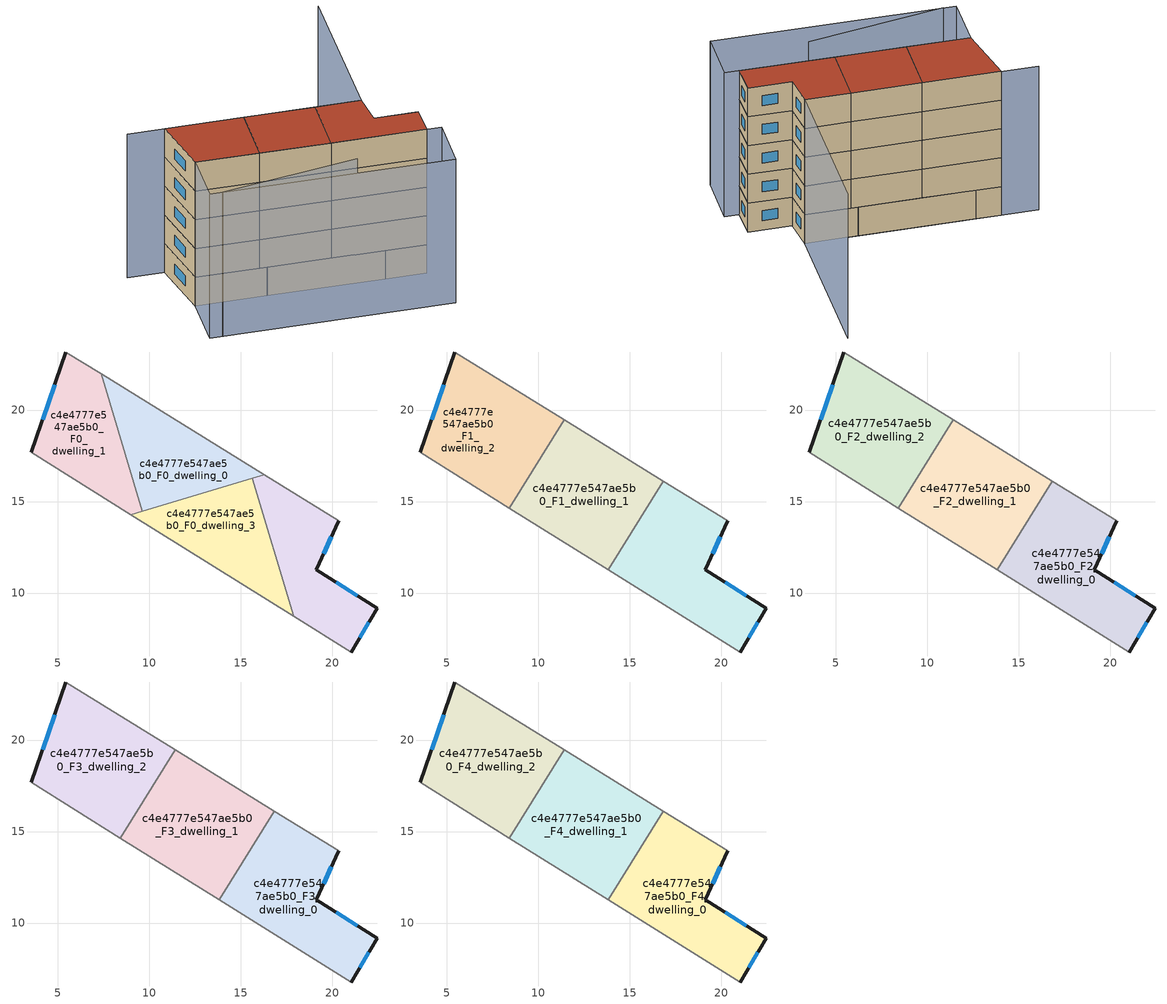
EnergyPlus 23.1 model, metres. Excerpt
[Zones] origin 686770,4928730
c4e4777e547ae5b0_F0_dwelling_0
 floor ground (EU_floor_Construction): 16.27,16.47 9.62,14.47 7.37,21.98 z0
 wall adiabatic (EU_wall_Construction): 16.27,16.47 7.37,21.98 z0:3
 wall to c4e4777e547ae5b0_F0_dwelling_1 (EU_wall_Construction): 7.37,21.98 9.62,14.47 z0:3
 wall to c4e4777e547ae5b0_F0_dwelling_3 (EU_wall_Construction): 9.62,14.47 15.61,16.27 z0:3
 wall to c4e4777e547ae5b0_F0_dwelling_2 (EU_wall_Construction): 15.61,16.28 16.27,16.47 z0:3
 ceiling adiabatic (EU_roof_Construction): 16.26,16.47 11.43,19.47 9.2,15.89 9.62,14.47 z3
c4e4777e547ae5b0_F0_dwelling_1
 floor ground (EU_floor_Construction): 7.37,21.98 9.62,14.47 9,14.28 3.55,17.68 5.44,23.17 z0
 wall outside (EU_wall_Construction): 5.44,23.17 3.55,17.68 z0:3
 wall adiabatic (EU_wall_Construction): 3.55,17.68 9,14.28 / 7.37,21.98 5.44,23.17 z0:3
 wall to c4e4777e547ae5b0_F0_dwelling_3 (EU_wall_Construction): 9,14.28 9.62,14.47 z0:3
 window (EU_Window_Construction): 4.83,21.38 4.16,19.47 z0.98:2.02
 ceiling adiabatic (EU_roof_Construction): 9.62,14.47 9.2,15.89 8.42,14.64 9,14.28 z3
c4e4777e547ae5b0_F0_dwelling_2
 floor ground (EU_floor_Construction): 20.34,13.95 19.12,11.27 22.45,9.18 21.03,6.78 17.88,8.74 15.61,16.28 16.27,16.47 z0
 wall outside (EU_wall_Construction): 21.03,6.78 22.45,9.18 19.12,11.27 20.34,13.95 z0:3
 wall to c4e4777e547ae5b0_F0_dwelling_3 (EU_wall_Construction): 15.61,16.28 17.88,8.74 z0:3
 wall adiabatic (EU_wall_Construction): 20.34,13.95 16.27,16.47 / 17.88,8.74 21.03,6.78 z0:3
 window (EU_Window_Construction): 19.52,12.14 19.94,13.08 / 21.37,9.86 20.2,10.59 / 21.49,7.56 21.99,8.4 z0.98:2.02
c4e4777e547ae5b0_F0_dwelling_3
 floor ground (EU_floor_Construction): 15.61,16.28 17.88,8.74 9,14.28 z0
 wall adiabatic (EU_wall_Construction): 9,14.28 17.88,8.74 z0:3
 ceiling adiabatic (EU_roof_Construction): 17.88,8.74 15.61,16.28 9,14.28 z3
c4e4777e547ae5b0_F1_dwelling_0
 floor to c4e4777e547ae5b0_F0_dwelling_2 (EU_floor_Construction): 20.34,13.95 19.12,11.27 22.45,9.18 21.03,6.78 17.88,8.74 16.04,14.85 16.84,16.12 z3
 floor adiabatic (EU_floor_Construction): 16.04,14.85 17.88,8.74 13.82,11.28 z3
 wall outside (EU_wall_Construction): 21.03,6.78 22.45,9.18 19.12,11.27 20.34,13.95 z3:6
 wall adiabatic (EU_wall_Construction): 13.82,11.28 21.03,6.78 / 20.34,13.95 16.84,16.12 z3:6
 wall to c4e4777e547ae5b0_F1_dwelling_1 (EU_wall_Construction): 16.84,16.12 13.82,11.28 z3:6
 window (EU_Window_Construction): 19.52,12.14 19.94,13.08 / 21.37,9.86 20.2,10.59 / 21.49,7.56 21.99,8.4 z3.98:5.02
c4e4777e547ae5b0_F1_dwelling_1
 floor to c4e4777e547ae5b0_F0_dwelling_2 (EU_floor_Construction): 16.84,16.12 16.04,14.85 15.61,16.28 16.26,16.47 z3
 floor adiabatic (EU_floor_Construction): 16.26,16.47 15.61,16.28 16.04,14.85 13.82,11.28 8.42,14.64 11.43,19.47 z3
 wall adiabatic (EU_wall_Construction): 8.42,14.64 13.82,11.28 / 16.84,16.12 11.43,19.47 z3:6
 wall to c4e4777e547ae5b0_F1_dwelling_2 (EU_wall_Construction): 11.43,19.47 8.42,14.64 z3:6
c4e4777e547ae5b0_F1_dwelling_2
 floor to c4e4777e547ae5b0_F0_dwelling_1 (EU_floor_Construction): 7.37,21.98 9.2,15.89 8.42,14.64 3.55,17.68 5.44,23.17 z3
 floor to c4e4777e547ae5b0_F0_dwelling_0 (EU_floor_Construction): 11.42,19.47 9.2,15.89 7.37,21.98 z3
 wall outside (EU_wall_Construction): 5.44,23.17 3.55,17.68 z3:6
 wall adiabatic (EU_wall_Construction): 3.55,17.68 8.42,14.64 / 11.43,19.47 5.44,23.17 z3:6
 window (EU_Window_Construction): 4.83,21.38 4.16,19.47 z3.98:5.02
c4e4777e547ae5b0_F2_dwelling_0
 floor to c4e4777e547ae5b0_F1_dwelling_0 (EU_floor_Construction): 20.34,13.95 19.12,11.27 22.45,9.18 21.03,6.78 13.82,11.28 16.84,16.12 z6
 wall outside (EU_wall_Construction): 21.03,6.78 22.45,9.18 19.12,11.27 20.34,13.95 z6:9
 wall adiabatic (EU_wall_Construction): 13.82,11.28 21.03,6.78 / 20.34,13.95 16.84,16.12 z6:9
 wall to c4e4777e547ae5b0_F2_dwelling_1 (EU_wall_Construction): 16.84,16.12 13.82,11.28 z6:9
 window (EU_Window_Construction): 19.52,12.14 19.94,13.08 / 21.37,9.86 20.2,10.59 / 21.49,7.56 21.99,8.4 z6.98:8.02
c4e4777e547ae5b0_F2_dwelling_1
 floor to c4e4777e547ae5b0_F1_dwelling_1 (EU_floor_Construction): 16.84,16.12 13.82,11.28 8.42,14.64 11.43,19.47 z6
 wall adiabatic (EU_wall_Construction): 8.42,14.64 13.82,11.28 / 16.84,16.12 11.43,19.47 z6:9
 wall to c4e4777e547ae5b0_F2_dwelling_2 (EU_wall_Construction): 11.43,19.47 8.42,14.64 z6:9
c4e4777e547ae5b0_F2_dwelling_2
 floor to c4e4777e547ae5b0_F1_dwelling_2 (EU_floor_Construction): 11.43,19.47 8.42,14.64 3.55,17.68 5.44,23.17 z6
 wall outside (EU_wall_Construction): 5.44,23.17 3.55,17.68 z6:9
 wall adiabatic (EU_wall_Construction): 3.55,17.68 8.42,14.64 / 11.43,19.47 5.44,23.17 z6:9
 window (EU_Window_Construction): 4.83,21.38 4.16,19.47 z6.98:8.02
c4e4777e547ae5b0_F3_dwelling_0
 floor to c4e4777e547ae5b0_F2_dwelling_0 (EU_floor_Construction): 20.34,13.95 19.12,11.27 22.45,9.18 21.03,6.78 13.82,11.28 16.84,16.12 z9
 wall outside (EU_wall_Construction): 21.03,6.78 22.45,9.18 19.12,11.27 20.34,13.95 z9:12
 wall adiabatic (EU_wall_Construction): 13.82,11.28 21.03,6.78 / 20.34,13.95 16.84,16.12 z9:12
 wall to c4e4777e547ae5b0_F3_dwelling_1 (EU_wall_Construction): 16.84,16.12 13.82,11.28 z9:12
 window (EU_Window_Construction): 19.52,12.14 19.94,13.08 / 21.37,9.86 20.2,10.59 / 21.49,7.56 21.99,8.4 z9.98:11.02
c4e4777e547ae5b0_F3_dwelling_1
 floor to c4e4777e547ae5b0_F2_dwelling_1 (EU_floor_Construction): 16.84,16.12 13.82,11.28 8.42,14.64 11.43,19.47 z9
 wall adiabatic (EU_wall_Construction): 8.42,14.64 13.82,11.28 / 16.84,16.12 11.43,19.47 z9:12
 wall to c4e4777e547ae5b0_F3_dwelling_2 (EU_wall_Construction): 11.43,19.47 8.42,14.64 z9:12
c4e4777e547ae5b0_F3_dwelling_2
 floor to c4e4777e547ae5b0_F2_dwelling_2 (EU_floor_Construction): 11.43,19.47 8.42,14.64 3.55,17.68 5.44,23.17 z9
 wall outside (EU_wall_Construction): 5.44,23.17 3.55,17.68 z9:12
 wall adiabatic (EU_wall_Construction): 3.55,17.68 8.42,14.64 / 11.43,19.47 5.44,23.17 z9:12
 window (EU_Window_Construction): 4.83,21.38 4.16,19.47 z9.98:11.02
c4e4777e547ae5b0_F4_dwelling_0
 floor to c4e4777e547ae5b0_F3_dwelling_0 (EU_floor_Construction): 20.34,13.95 19.12,11.27 22.45,9.18 21.03,6.78 13.82,11.28 16.84,16.12 z12
 wall outside (EU_wall_Construction): 21.03,6.78 22.45,9.18 19.12,11.27 20.34,13.95 z12:15
 wall adiabatic (EU_wall_Construction): 13.82,11.28 21.03,6.78 / 20.34,13.95 16.84,16.12 z12:15
 wall to c4e4777e547ae5b0_F4_dwelling_1 (EU_wall_Construction): 16.84,16.12 13.82,11.28 z12:15
 window (EU_Window_Construction): 19.52,12.14 19.94,13.08 / 21.37,9.86 20.2,10.59 / 21.49,7.56 21.99,8.4 z12.98:14.02
 roof outside (EU_roof_Construction): 21.03,6.78 22.45,9.18 19.12,11.27 20.34,13.95 16.84,16.12 13.82,11.28 z15
c4e4777e547ae5b0_F4_dwelling_1
 floor to c4e4777e547ae5b0_F3_dwelling_1 (EU_floor_Construction): 16.84,16.12 13.82,11.28 8.42,14.64 11.43,19.47 z12
 wall adiabatic (EU_wall_Construction): 8.42,14.64 13.82,11.28 / 16.84,16.12 11.43,19.47 z12:15
 wall to c4e4777e547ae5b0_F4_dwelling_2 (EU_wall_Construction): 11.43,19.47 8.42,14.64 z12:15
 roof outside (EU_roof_Construction): 13.82,11.28 16.84,16.12 11.43,19.47 8.42,14.64 z15
c4e4777e547ae5b0_F4_dwelling_2
 floor to c4e4777e547ae5b0_F3_dwelling_2 (EU_floor_Construction): 11.43,19.47 8.42,14.64 3.55,17.68 5.44,23.17 z12
 wall outside (EU_wall_Construction): 5.44,23.17 3.55,17.68 z12:15
 wall adiabatic (EU_wall_Construction): 3.55,17.68 8.42,14.64 / 11.43,19.47 5.44,23.17 z12:15
 window (EU_Window_Construction): 4.83,21.38 4.16,19.47 z12.98:14.02
 roof outside (EU_roof_Construction): 8.42,14.64 11.43,19.47 5.44,23.17 3.55,17.68 z15
shading: 1.87,12.81 13.66,8.03 / 28.2,26.65 20.34,13.95 / 20.34,13.95 2.6,24.93 / 3.55,17.68 22.15,6.09 / 22.15,6.09 19.49,1.83 / 19.49,1.83 0.89,13.42 / 0.89,13.42 3.55,17.68 z0:15
[Building]
EU S2 Campaign: North Axis=0; Terrain=City; Solar Distribution=FullExterior
[Site:Location]
Bologna: Latitude=44.5; Longitude=11.25; Time Zone=1; Elevation=37
[SizingPeriod:WeatherFileDays]
AnnualSizingPeriod: Begin Month=1; Begin Day of Month=1; End Month=12; End Day of Month=31; Day of Week for Start Day=Monday; Use Weather File Daylight Saving Period=No; Use Weather File Rain and Snow Indicators=No
[MATERIAL]
EU_InternalMass_Material: Roughness=MediumRough; Thickness=0.1; Conductivity=1; Density=1800; Specific Heat=900; Thermal Absorptance=0.9; Solar Absorptance=0.7; Visible Absorptance=0.7
[MATERIAL:NOMASS] Roughness=MediumRough; Thermal Absorptance=0.9; Solar Absorptance=0.7; Visible Absorptance=0.7
Name | Thermal Resistance
EU_wall_NoMass | 0.905828
EU_roof_NoMass | 0.37593
EU_floor_NoMass | 0.67114
[WINDOWMATERIAL:SIMPLEGLAZINGSYSTEM]
EU_Window_SimpleGlazing: UFactor=4.52486; Solar Heat Gain Coefficient=0.85; Visible Transmittance=0.85
[CONSTRUCTION]
EU_wall_Construction: EU_wall_NoMass
EU_roof_Construction: EU_roof_NoMass
EU_floor_Construction: EU_floor_NoMass
EU_InternalMass_Construction: EU_InternalMass_Material
EU_Window_Construction: EU_Window_SimpleGlazing
[ZONE] Type=1; Multiplier=1; Ceiling Height=autocalculate; Floor Area=autocalculate; Part of Total Floor Area=Yes
Name | Volume
c4e4777e547ae5b0_F0_dwelling_0 | 81.5208
c4e4777e547ae5b0_F1_dwelling_0; c4e4777e547ae5b0_F2_dwelling_0; c4e4777e547ae5b0_F3_dwelling_0; c4e4777e547ae5b0_F4_dwelling_0 | 108.687
c4e4777e547ae5b0_F0_dwelling_1 | 81.5134
c4e4777e547ae5b0_F1_dwelling_1; c4e4777e547ae5b0_F2_dwelling_1; c4e4777e547ae5b0_F3_dwelling_1; c4e4777e547ae5b0_F4_dwelling_1 | 108.688
c4e4777e547ae5b0_F0_dwelling_2 | 81.5229
c4e4777e547ae5b0_F1_dwelling_2; c4e4777e547ae5b0_F2_dwelling_2; c4e4777e547ae5b0_F3_dwelling_2; c4e4777e547ae5b0_F4_dwelling_2 | 108.691
c4e4777e547ae5b0_F0_dwelling_3 | 81.5112
[INTERNALMASS] Construction=EU_InternalMass_Construction
Name | Zone or ZoneList | Surface Area
c4e4777e547ae5b0_F0_dwelling_0_EU_InternalMass | c4e4777e547ae5b0_F0_dwelling_0 | 27.1733
c4e4777e547ae5b0_F0_dwelling_1_EU_InternalMass | c4e4777e547ae5b0_F0_dwelling_1 | 27.1716
c4e4777e547ae5b0_F0_dwelling_2_EU_InternalMass | c4e4777e547ae5b0_F0_dwelling_2 | 27.1746
c4e4777e547ae5b0_F0_dwelling_3_EU_InternalMass | c4e4777e547ae5b0_F0_dwelling_3 | 27.174
c4e4777e547ae5b0_F1_dwelling_0_EU_InternalMass | c4e4777e547ae5b0_F1_dwelling_0 | 36.2288
c4e4777e547ae5b0_F1_dwelling_1_EU_InternalMass | c4e4777e547ae5b0_F1_dwelling_1 | 36.2299
c4e4777e547ae5b0_F1_dwelling_2_EU_InternalMass | c4e4777e547ae5b0_F1_dwelling_2 | 36.2305
c4e4777e547ae5b0_F2_dwelling_0_EU_InternalMass | c4e4777e547ae5b0_F2_dwelling_0 | 36.2288
c4e4777e547ae5b0_F2_dwelling_1_EU_InternalMass | c4e4777e547ae5b0_F2_dwelling_1 | 36.2299
c4e4777e547ae5b0_F2_dwelling_2_EU_InternalMass | c4e4777e547ae5b0_F2_dwelling_2 | 36.2305
c4e4777e547ae5b0_F3_dwelling_0_EU_InternalMass | c4e4777e547ae5b0_F3_dwelling_0 | 36.2288
c4e4777e547ae5b0_F3_dwelling_1_EU_InternalMass | c4e4777e547ae5b0_F3_dwelling_1 | 36.2299
c4e4777e547ae5b0_F3_dwelling_2_EU_InternalMass | c4e4777e547ae5b0_F3_dwelling_2 | 36.2305
c4e4777e547ae5b0_F4_dwelling_0_EU_InternalMass | c4e4777e547ae5b0_F4_dwelling_0 | 36.2288
c4e4777e547ae5b0_F4_dwelling_1_EU_InternalMass | c4e4777e547ae5b0_F4_dwelling_1 | 36.2299
c4e4777e547ae5b0_F4_dwelling_2_EU_InternalMass | c4e4777e547ae5b0_F4_dwelling_2 | 36.2305
[OTHEREQUIPMENT] Fuel Type=Electricity; Design Level Calculation Method=Watts/Area; Power per Zone Floor Area=1; Fraction Latent=0; Fraction Radiant=0; Fraction Lost=0; Carbon Dioxide Generation Rate=0; EndUse Subcategory=EU_Step8_InternalGains
Name | Zone or ZoneList or Space or SpaceList | Schedule
EU_Step8_InternalGain_c4e4777e547ae5b0_F0_dwelling_0_f000 | c4e4777e547ae5b0_F0_dwelling_0 | EU_Step8_GainSchedule_c4e4777e547ae5b0_F0_dwelling_0_f000
EU_Step8_InternalGain_c4e4777e547ae5b0_F0_dwelling_1_f000 | c4e4777e547ae5b0_F0_dwelling_1 | EU_Step8_GainSchedule_c4e4777e547ae5b0_F0_dwelling_1_f000
EU_Step8_InternalGain_c4e4777e547ae5b0_F0_dwelling_2_f000 | c4e4777e547ae5b0_F0_dwelling_2 | EU_Step8_GainSchedule_c4e4777e547ae5b0_F0_dwelling_2_f000
EU_Step8_InternalGain_c4e4777e547ae5b0_F0_dwelling_3_f000 | c4e4777e547ae5b0_F0_dwelling_3 | EU_Step8_GainSchedule_c4e4777e547ae5b0_F0_dwelling_3_f000
EU_Step8_InternalGain_c4e4777e547ae5b0_F1_dwelling_0_f000 | c4e4777e547ae5b0_F1_dwelling_0 | EU_Step8_GainSchedule_c4e4777e547ae5b0_F1_dwelling_0_f000
EU_Step8_InternalGain_c4e4777e547ae5b0_F1_dwelling_1_f000 | c4e4777e547ae5b0_F1_dwelling_1 | EU_Step8_GainSchedule_c4e4777e547ae5b0_F1_dwelling_1_f000
EU_Step8_InternalGain_c4e4777e547ae5b0_F1_dwelling_2_f000 | c4e4777e547ae5b0_F1_dwelling_2 | EU_Step8_GainSchedule_c4e4777e547ae5b0_F1_dwelling_2_f000
EU_Step8_InternalGain_c4e4777e547ae5b0_F2_dwelling_0_f000 | c4e4777e547ae5b0_F2_dwelling_0 | EU_Step8_GainSchedule_c4e4777e547ae5b0_F2_dwelling_0_f000
EU_Step8_InternalGain_c4e4777e547ae5b0_F2_dwelling_1_f000 | c4e4777e547ae5b0_F2_dwelling_1 | EU_Step8_GainSchedule_c4e4777e547ae5b0_F2_dwelling_1_f000
EU_Step8_InternalGain_c4e4777e547ae5b0_F2_dwelling_2_f000 | c4e4777e547ae5b0_F2_dwelling_2 | EU_Step8_GainSchedule_c4e4777e547ae5b0_F2_dwelling_2_f000
EU_Step8_InternalGain_c4e4777e547ae5b0_F3_dwelling_0_f000 | c4e4777e547ae5b0_F3_dwelling_0 | EU_Step8_GainSchedule_c4e4777e547ae5b0_F3_dwelling_0_f000
EU_Step8_InternalGain_c4e4777e547ae5b0_F3_dwelling_1_f000 | c4e4777e547ae5b0_F3_dwelling_1 | EU_Step8_GainSchedule_c4e4777e547ae5b0_F3_dwelling_1_f000
EU_Step8_InternalGain_c4e4777e547ae5b0_F3_dwelling_2_f000 | c4e4777e547ae5b0_F3_dwelling_2 | EU_Step8_GainSchedule_c4e4777e547ae5b0_F3_dwelling_2_f000
EU_Step8_InternalGain_c4e4777e547ae5b0_F4_dwelling_0_f000 | c4e4777e547ae5b0_F4_dwelling_0 | EU_Step8_GainSchedule_c4e4777e547ae5b0_F4_dwelling_0_f000
EU_Step8_InternalGain_c4e4777e547ae5b0_F4_dwelling_1_f000 | c4e4777e547ae5b0_F4_dwelling_1 | EU_Step8_GainSchedule_c4e4777e547ae5b0_F4_dwelling_1_f000
EU_Step8_InternalGain_c4e4777e547ae5b0_F4_dwelling_2_f000 | c4e4777e547ae5b0_F4_dwelling_2 | EU_Step8_GainSchedule_c4e4777e547ae5b0_F4_dwelling_2_f000
[ZONEVENTILATION:DESIGNFLOWRATE] Schedule=EU_AlwaysOn; Design Flow Rate Calculation Method=AirChanges/Hour; Air Changes per Hour=0.73129; Ventilation Type=Natural; Fan Pressure Rise=0; Fan Total Efficiency=1; Constant Term Coefficient=1; Temperature Term Coefficient=0; Velocity Term Coefficient=0; Velocity Squared Term Coefficient=0; Minimum Indoor Temperature=-100; Maximum Indoor Temperature=100; Delta Temperature=-100; Minimum Outdoor Temperature=-100; Maximum Outdoor Temperature=100; Maximum Wind Speed=40
Name | Zone or ZoneList or Space or SpaceList
EU_ConstantAir_c4e4777e547ae5b0_F0_dwelling_0 | c4e4777e547ae5b0_F0_dwelling_0
EU_ConstantAir_c4e4777e547ae5b0_F0_dwelling_1 | c4e4777e547ae5b0_F0_dwelling_1
EU_ConstantAir_c4e4777e547ae5b0_F0_dwelling_2 | c4e4777e547ae5b0_F0_dwelling_2
EU_ConstantAir_c4e4777e547ae5b0_F0_dwelling_3 | c4e4777e547ae5b0_F0_dwelling_3
EU_ConstantAir_c4e4777e547ae5b0_F1_dwelling_0 | c4e4777e547ae5b0_F1_dwelling_0
EU_ConstantAir_c4e4777e547ae5b0_F1_dwelling_1 | c4e4777e547ae5b0_F1_dwelling_1
EU_ConstantAir_c4e4777e547ae5b0_F1_dwelling_2 | c4e4777e547ae5b0_F1_dwelling_2
EU_ConstantAir_c4e4777e547ae5b0_F2_dwelling_0 | c4e4777e547ae5b0_F2_dwelling_0
EU_ConstantAir_c4e4777e547ae5b0_F2_dwelling_1 | c4e4777e547ae5b0_F2_dwelling_1
EU_ConstantAir_c4e4777e547ae5b0_F2_dwelling_2 | c4e4777e547ae5b0_F2_dwelling_2
EU_ConstantAir_c4e4777e547ae5b0_F3_dwelling_0 | c4e4777e547ae5b0_F3_dwelling_0
EU_ConstantAir_c4e4777e547ae5b0_F3_dwelling_1 | c4e4777e547ae5b0_F3_dwelling_1
EU_ConstantAir_c4e4777e547ae5b0_F3_dwelling_2 | c4e4777e547ae5b0_F3_dwelling_2
EU_ConstantAir_c4e4777e547ae5b0_F4_dwelling_0 | c4e4777e547ae5b0_F4_dwelling_0
EU_ConstantAir_c4e4777e547ae5b0_F4_dwelling_1 | c4e4777e547ae5b0_F4_dwelling_1
EU_ConstantAir_c4e4777e547ae5b0_F4_dwelling_2 | c4e4777e547ae5b0_F4_dwelling_2
[HVACTEMPLATE:THERMOSTAT] Constant Heating Setpoint=20; Constant Cooling Setpoint=50
EU_HeatOnly_c4e4777e547ae5b0_F0_dwelling_0; EU_HeatOnly_c4e4777e547ae5b0_F0_dwelling_1; EU_HeatOnly_c4e4777e547ae5b0_F0_dwelling_2; EU_HeatOnly_c4e4777e547ae5b0_F0_dwelling_3; EU_HeatOnly_c4e4777e547ae5b0_F1_dwelling_0; EU_HeatOnly_c4e4777e547ae5b0_F1_dwelling_1; EU_HeatOnly_c4e4777e547ae5b0_F1_dwelling_2; EU_HeatOnly_c4e4777e547ae5b0_F2_dwelling_0; EU_HeatOnly_c4e4777e547ae5b0_F2_dwelling_1; EU_HeatOnly_c4e4777e547ae5b0_F2_dwelling_2; EU_HeatOnly_c4e4777e547ae5b0_F3_dwelling_0; EU_HeatOnly_c4e4777e547ae5b0_F3_dwelling_1; EU_HeatOnly_c4e4777e547ae5b0_F3_dwelling_2; EU_HeatOnly_c4e4777e547ae5b0_F4_dwelling_0; EU_HeatOnly_c4e4777e547ae5b0_F4_dwelling_1; EU_HeatOnly_c4e4777e547ae5b0_F4_dwelling_2
[HVACTEMPLATE:ZONE:IDEALLOADSAIRSYSTEM] System Availability Schedule=EU_AlwaysOn; Maximum Heating Supply Air Temperature=50; Minimum Cooling Supply Air Temperature=13; Maximum Heating Supply Air Humidity Ratio=0.0156; Minimum Cooling Supply Air Humidity Ratio=0.0077; Heating Limit=NoLimit; Cooling Limit=NoLimit; Heating Availability Schedule=EU_AlwaysOn; Cooling Availability Schedule=EU_CoolingOff; Dehumidification Control Type=ConstantSensibleHeatRatio; Cooling Sensible Heat Ratio=0.7; Dehumidification Setpoint=60; Humidification Control Type=None; Humidification Setpoint=30; Outdoor Air Method=None; Outdoor Air Flow Rate per Person=0.00944; Outdoor Air Flow Rate per Zone Floor Area=0; Outdoor Air Flow Rate per Zone=0; Demand Controlled Ventilation Type=None; Outdoor Air Economizer Type=NoEconomizer; Heat Recovery Type=None; Sensible Heat Recovery Effectiveness=0.7; Latent Heat Recovery Effectiveness=0.65
Name | Template Thermostat
c4e4777e547ae5b0_F0_dwelling_0 | EU_HeatOnly_c4e4777e547ae5b0_F0_dwelling_0
c4e4777e547ae5b0_F0_dwelling_1 | EU_HeatOnly_c4e4777e547ae5b0_F0_dwelling_1
c4e4777e547ae5b0_F0_dwelling_2 | EU_HeatOnly_c4e4777e547ae5b0_F0_dwelling_2
c4e4777e547ae5b0_F0_dwelling_3 | EU_HeatOnly_c4e4777e547ae5b0_F0_dwelling_3
c4e4777e547ae5b0_F1_dwelling_0 | EU_HeatOnly_c4e4777e547ae5b0_F1_dwelling_0
c4e4777e547ae5b0_F1_dwelling_1 | EU_HeatOnly_c4e4777e547ae5b0_F1_dwelling_1
c4e4777e547ae5b0_F1_dwelling_2 | EU_HeatOnly_c4e4777e547ae5b0_F1_dwelling_2
c4e4777e547ae5b0_F2_dwelling_0 | EU_HeatOnly_c4e4777e547ae5b0_F2_dwelling_0
c4e4777e547ae5b0_F2_dwelling_1 | EU_HeatOnly_c4e4777e547ae5b0_F2_dwelling_1
c4e4777e547ae5b0_F2_dwelling_2 | EU_HeatOnly_c4e4777e547ae5b0_F2_dwelling_2
c4e4777e547ae5b0_F3_dwelling_0 | EU_HeatOnly_c4e4777e547ae5b0_F3_dwelling_0
c4e4777e547ae5b0_F3_dwelling_1 | EU_HeatOnly_c4e4777e547ae5b0_F3_dwelling_1
c4e4777e547ae5b0_F3_dwelling_2 | EU_HeatOnly_c4e4777e547ae5b0_F3_dwelling_2
c4e4777e547ae5b0_F4_dwelling_0 | EU_HeatOnly_c4e4777e547ae5b0_F4_dwelling_0
c4e4777e547ae5b0_F4_dwelling_1 | EU_HeatOnly_c4e4777e547ae5b0_F4_dwelling_1
c4e4777e547ae5b0_F4_dwelling_2 | EU_HeatOnly_c4e4777e547ae5b0_F4_dwelling_2
[SIZING:ZONE] Zone Cooling Design Supply Air Temperature Input Method=SupplyAirTemperature; Zone Cooling Design Supply Air Temperature=13; Zone Heating Design Supply Air Temperature Input Method=SupplyAirTemperature; Zone Heating Design Supply Air Temperature=50; Zone Cooling Design Supply Air Humidity Ratio=0.008; Zone Heating Design Supply Air Humidity Ratio=0.008; Cooling Design Air Flow Method=DesignDay; Cooling Design Air Flow Rate=0; Cooling Minimum Air Flow per Zone Floor Area=0.000762; Cooling Minimum Air Flow=0; Cooling Minimum Air Flow Fraction=0.2; Heating Design Air Flow Method=DesignDay; Heating Design Air Flow Rate=0; Heating Maximum Air Flow per Zone Floor Area=0.002032; Heating Maximum Air Flow=0.141576; Heating Maximum Air Flow Fraction=0.3; Account for Dedicated Outdoor Air System=No; Dedicated Outdoor Air System Control Strategy=NeutralSupplyAir; Dedicated Outdoor Air Low Setpoint Temperature for Design=autosize; Dedicated Outdoor Air High Setpoint Temperature for Design=autosize; Zone Load Sizing Method=Sensible Load Only No Latent Load; Zone Latent Cooling Design Supply Air Humidity Ratio Input Method=HumidityRatioDifference; Zone Cooling Design Supply Air Humidity Ratio Difference=0.005; Zone Latent Heating Design Supply Air Humidity Ratio Input Method=HumidityRatioDifference; Zone Humidification Design Supply Air Humidity Ratio Difference=0.005
c4e4777e547ae5b0_F0_dwelling_0; c4e4777e547ae5b0_F0_dwelling_1; c4e4777e547ae5b0_F0_dwelling_2; c4e4777e547ae5b0_F0_dwelling_3; c4e4777e547ae5b0_F1_dwelling_0; c4e4777e547ae5b0_F1_dwelling_1; c4e4777e547ae5b0_F1_dwelling_2; c4e4777e547ae5b0_F2_dwelling_0; c4e4777e547ae5b0_F2_dwelling_1; c4e4777e547ae5b0_F2_dwelling_2; c4e4777e547ae5b0_F3_dwelling_0; c4e4777e547ae5b0_F3_dwelling_1; c4e4777e547ae5b0_F3_dwelling_2; c4e4777e547ae5b0_F4_dwelling_0; c4e4777e547ae5b0_F4_dwelling_1; c4e4777e547ae5b0_F4_dwelling_2
[SCHEDULE:CONSTANT]
Name | Hourly Value
EU_AlwaysOn | 1
EU_CoolingOff | 0
[SCHEDULE:FILE] Column Number=1; Rows to Skip at Top=0; Number of Hours of Data=8760; Column Separator=Comma; Interpolate to Timestep=No; Minutes per Item=60; Adjust Schedule for Daylight Savings=Yes
Name | File
EU_Step8_GainSchedule_c4e4777e547ae5b0_F0_dwelling_0_f000 | ../../schedules/c4e4777e547ae5b0/c4e4777e547ae5b0_F0_dwelling_0_f000_gain.csv
EU_Step8_GainSchedule_c4e4777e547ae5b0_F0_dwelling_1_f000 | ../../schedules/c4e4777e547ae5b0/c4e4777e547ae5b0_F0_dwelling_1_f000_gain.csv
EU_Step8_GainSchedule_c4e4777e547ae5b0_F0_dwelling_2_f000 | ../../schedules/c4e4777e547ae5b0/c4e4777e547ae5b0_F0_dwelling_2_f000_gain.csv
EU_Step8_GainSchedule_c4e4777e547ae5b0_F0_dwelling_3_f000 | ../../schedules/c4e4777e547ae5b0/c4e4777e547ae5b0_F0_dwelling_3_f000_gain.csv
EU_Step8_GainSchedule_c4e4777e547ae5b0_F1_dwelling_0_f000 | ../../schedules/c4e4777e547ae5b0/c4e4777e547ae5b0_F1_dwelling_0_f000_gain.csv
EU_Step8_GainSchedule_c4e4777e547ae5b0_F1_dwelling_1_f000 | ../../schedules/c4e4777e547ae5b0/c4e4777e547ae5b0_F1_dwelling_1_f000_gain.csv
EU_Step8_GainSchedule_c4e4777e547ae5b0_F1_dwelling_2_f000 | ../../schedules/c4e4777e547ae5b0/c4e4777e547ae5b0_F1_dwelling_2_f000_gain.csv
EU_Step8_GainSchedule_c4e4777e547ae5b0_F2_dwelling_0_f000 | ../../schedules/c4e4777e547ae5b0/c4e4777e547ae5b0_F2_dwelling_0_f000_gain.csv
EU_Step8_GainSchedule_c4e4777e547ae5b0_F2_dwelling_1_f000 | ../../schedules/c4e4777e547ae5b0/c4e4777e547ae5b0_F2_dwelling_1_f000_gain.csv
EU_Step8_GainSchedule_c4e4777e547ae5b0_F2_dwelling_2_f000 | ../../schedules/c4e4777e547ae5b0/c4e4777e547ae5b0_F2_dwelling_2_f000_gain.csv
EU_Step8_GainSchedule_c4e4777e547ae5b0_F3_dwelling_0_f000 | ../../schedules/c4e4777e547ae5b0/c4e4777e547ae5b0_F3_dwelling_0_f000_gain.csv
EU_Step8_GainSchedule_c4e4777e547ae5b0_F3_dwelling_1_f000 | ../../schedules/c4e4777e547ae5b0/c4e4777e547ae5b0_F3_dwelling_1_f000_gain.csv
EU_Step8_GainSchedule_c4e4777e547ae5b0_F3_dwelling_2_f000 | ../../schedules/c4e4777e547ae5b0/c4e4777e547ae5b0_F3_dwelling_2_f000_gain.csv
EU_Step8_GainSchedule_c4e4777e547ae5b0_F4_dwelling_0_f000 | ../../schedules/c4e4777e547ae5b0/c4e4777e547ae5b0_F4_dwelling_0_f000_gain.csv
EU_Step8_GainSchedule_c4e4777e547ae5b0_F4_dwelling_1_f000 | ../../schedules/c4e4777e547ae5b0/c4e4777e547ae5b0_F4_dwelling_1_f000_gain.csv
EU_Step8_GainSchedule_c4e4777e547ae5b0_F4_dwelling_2_f000 | ../../schedules/c4e4777e547ae5b0/c4e4777e547ae5b0_F4_dwelling_2_f000_gain.csv
